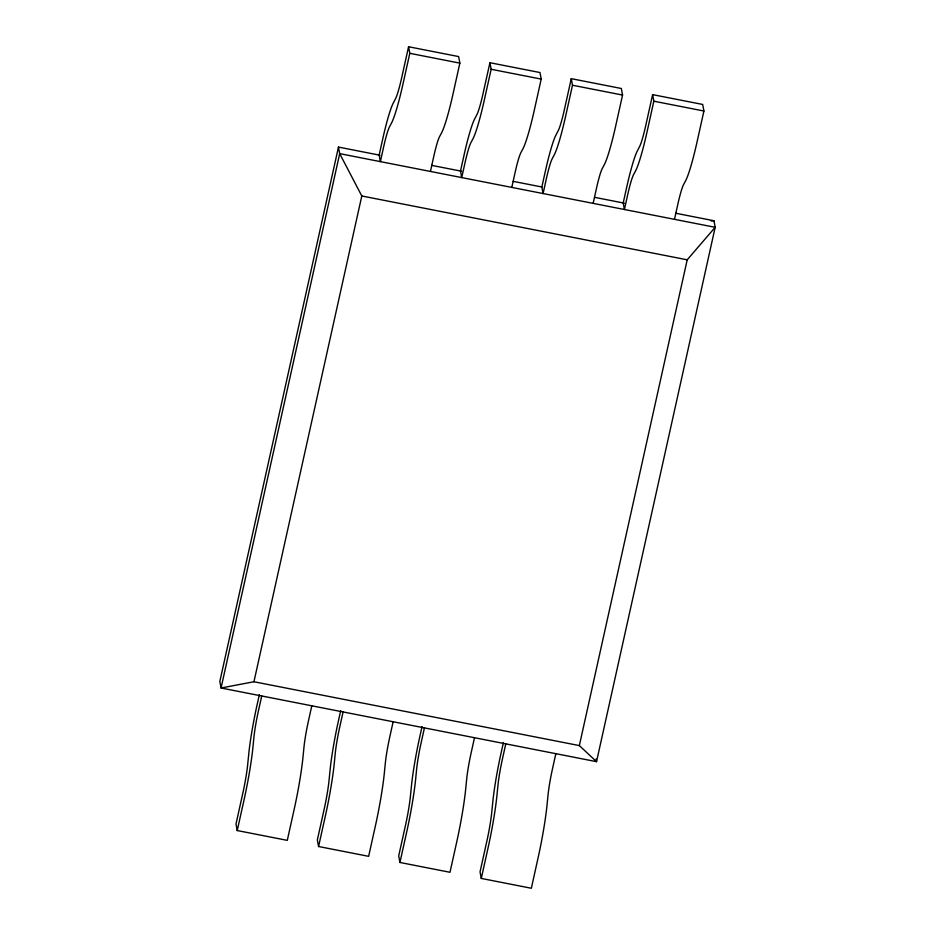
<?xml version="1.0" encoding="UTF-8"?>
<svg xmlns="http://www.w3.org/2000/svg" width="935" height="935" viewBox="0 0 935 935"><rect width="100%" height="100%" fill="white"/><g stroke="black" fill="none" stroke-linecap="round" stroke-linejoin="round"><path stroke-width="1.4" d="M380.007 155.233L338.47 147.087L219.83 681.44L221.057 687.996L596.53 761.663L715.17 227.31L713.943 220.742L675.631 213.227M596.039 759.033L596.53 761.663L579.349 745.592L687.202 259.813L715.17 227.31L339.697 153.644L221.057 687.996L253.946 681.744L361.798 195.976L339.697 153.644L338.47 147.087M259.346 694.647L256.178 708.999A54.569 5.411 -78.9 0 0 249.002 751.565L247.541 765.94A32.152 3.191 -78.9 0 1 243.31 791.022L236.006 823.98L237.233 830.549L287.29 840.366L294.034 810.014A57.818 5.739 -78.9 0 0 303.045 756.602L303.922 747.684A28.903 2.875 -78.9 0 1 308.433 720.978L311.799 705.796M261.742 695.979L258.364 711.161A28.903 2.875 -78.9 0 0 253.864 737.867L252.988 746.784A57.818 5.739 -78.9 0 1 243.977 800.185L237.233 830.549M408.572 46.75L401.255 79.639A32.152 3.191 -78.9 0 1 395.797 98.187L392.747 104.101A54.569 5.411 -78.9 0 0 383.49 135.575L379.154 155.07L380.381 161.626L383.747 146.444A28.903 2.875 -78.9 0 1 389.556 126.704L391.438 123.175A57.818 5.739 -78.9 0 0 403.055 83.671L409.799 53.318L408.572 46.75L458.629 56.567L459.856 63.136L453.124 93.5A57.818 5.739 -78.9 0 1 441.507 132.992L439.614 136.522A28.903 2.875 -78.9 0 0 433.805 156.274L430.439 171.456M340.702 710.6L337.535 724.952A54.569 5.411 -78.9 0 0 330.347 767.518L328.886 781.894A32.152 3.191 -78.9 0 1 324.655 806.987L317.351 839.946L318.578 846.514L368.647 856.331L375.379 825.967A57.818 5.739 -78.9 0 0 384.39 772.555L385.278 763.65A28.903 2.875 -78.9 0 1 389.778 736.944L393.144 721.762M343.087 711.944L339.721 727.114A28.903 2.875 -78.9 0 0 335.209 753.82L334.333 762.738A57.818 5.739 -78.9 0 1 325.322 816.15L318.578 846.514M489.917 62.715L482.6 95.604A32.152 3.191 -78.9 0 1 477.142 114.152L474.103 120.054A54.569 5.411 -78.9 0 0 464.847 151.528L460.499 171.023L461.726 177.592L465.104 162.41A28.903 2.875 -78.9 0 1 470.901 142.658L472.794 139.128A57.818 5.739 -78.9 0 0 484.412 99.636L491.144 69.272L489.917 62.715L539.986 72.533L541.213 79.089L534.469 109.453A57.818 5.739 -78.9 0 1 522.852 148.945L520.97 152.487A28.903 2.875 -78.9 0 0 515.162 172.227L511.796 187.409M422.047 726.565L418.88 740.917A54.569 5.411 -78.9 0 0 411.704 783.483L410.243 797.859A32.152 3.191 -78.9 0 1 406.012 822.94L398.707 855.911L399.935 862.467L449.992 872.285L456.736 841.932A57.818 5.739 -78.9 0 0 465.747 788.521L466.623 779.603A28.903 2.875 -78.9 0 1 471.135 752.897L474.501 737.715M571.273 78.669L572.5 85.237L565.757 115.589A57.818 5.739 -78.9 0 1 554.139 155.093L552.258 158.623A28.903 2.875 -78.9 0 0 546.449 178.363L543.083 193.545L541.856 186.988L546.192 167.494A54.569 5.411 -78.9 0 1 555.448 136.019L558.499 130.117A32.152 3.191 -78.9 0 0 563.957 111.557L571.273 78.669L621.331 88.486L622.558 95.054L615.814 125.419A57.818 5.739 -78.9 0 1 604.209 164.911L602.315 168.44A28.903 2.875 -78.9 0 0 596.507 188.192L593.141 203.374M424.443 727.897L421.066 743.08A28.903 2.875 -78.9 0 0 416.566 769.785L415.689 778.703A57.818 5.739 -78.9 0 1 406.678 832.103L399.935 862.467M503.404 742.53L500.237 756.871A54.569 5.411 -78.9 0 0 493.049 799.437L491.588 813.812A32.152 3.191 -78.9 0 1 487.357 838.905L480.052 871.864L481.28 878.433L531.349 888.25L538.081 857.886A57.818 5.739 -78.9 0 0 547.092 804.474L547.98 795.568A28.903 2.875 -78.9 0 1 552.48 768.862L555.846 753.68M505.788 743.863L502.422 759.033A28.903 2.875 -78.9 0 0 497.911 785.739L497.034 794.656A57.818 5.739 -78.9 0 1 488.023 848.068L481.28 878.433M652.618 94.634L645.302 127.522A32.152 3.191 -78.9 0 1 639.844 146.07L636.805 151.973A54.569 5.411 -78.9 0 0 627.549 183.447L623.201 202.942L624.428 209.51L627.794 194.328A28.903 2.875 -78.9 0 1 633.603 174.576L635.496 171.047A57.818 5.739 -78.9 0 0 647.113 131.554L653.846 101.19L652.618 94.634L702.688 104.451L703.915 111.02L697.171 141.372A57.818 5.739 -78.9 0 1 685.554 180.864L683.672 184.405A28.903 2.875 -78.9 0 0 677.863 204.146L674.486 219.328M711.149 220.987L713.943 220.742M409.799 53.318L459.856 63.136M491.144 69.272L541.213 79.089M572.5 85.237L622.558 95.054M653.846 101.19L703.915 111.02M431.573 165.355L461.645 171.245M513.21 181.367L541.856 186.988M594.753 197.367L624.545 203.211M361.798 195.976L687.202 259.813M253.946 681.744L579.349 745.592"/></g></svg>
